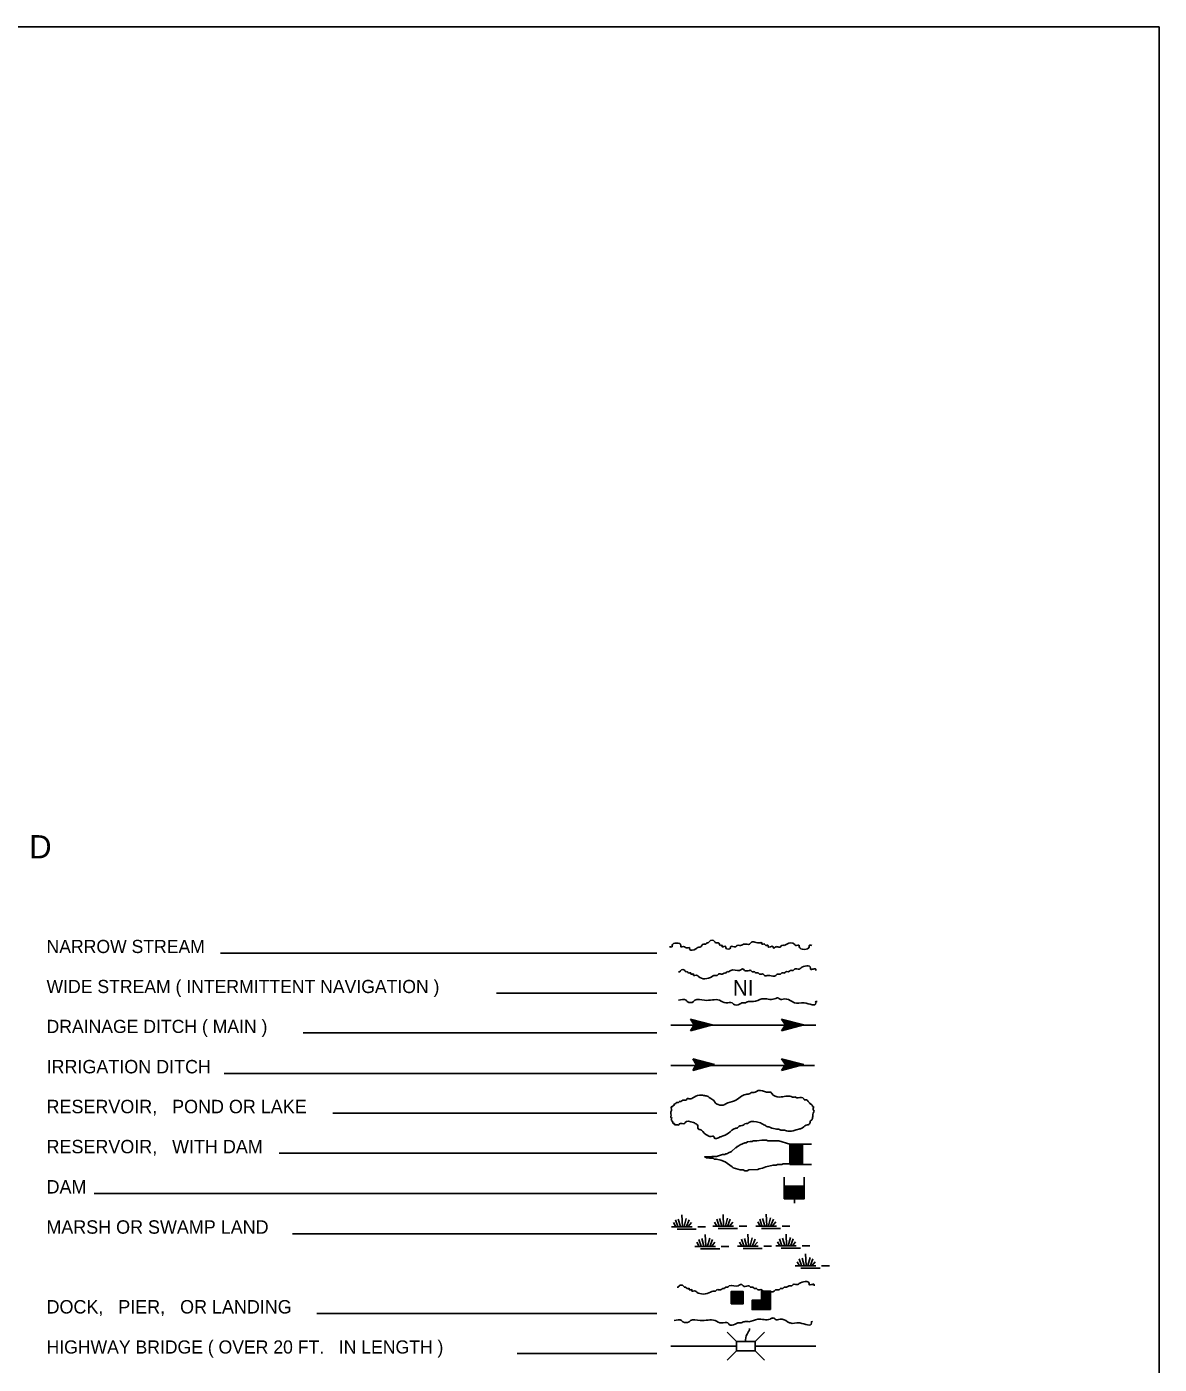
# Model space of a CAD drawing. Extents: x 977234 to 1332958, y 16144430 to 16520667.
# Drawn here: x 1293727 to 1330318, y 16276348 to 16319550 of the extents above; entities that cross this region are included whole.
import ezdxf

# ---------------------------------------------------------------- set-up
doc = ezdxf.new("R2010")
doc.units = 0
doc.layers.add('L12', color=7, linetype='Continuous')
doc.layers.add('L23', color=7, linetype='Continuous')

msp = doc.modelspace()

# ---------------------------------------------------------------- linework, layer by layer
at = {"layer": 'L12'}
for p, q in [((1314541, 16276931), (1316659, 16276931)), ((1317261, 16276931), (1319219, 16276931))]:
    msp.add_line(p, q, dxfattribs=at)
at = {"layer": 'L23'}
for p, q in [((1065830, 16319550), (1330318, 16319550)), ((1330318, 16319550), (1330318, 16150588)), ((1299985, 16289630), (1314087, 16289630)), ((1308902, 16288337), (1314087, 16288337)), ((1314541, 16287296), (1319219, 16287296)), ((1315882, 16287312), (1315175, 16287497)), ((1315175, 16287497), (1315291, 16287312)), ((1315882, 16287312), (1315175, 16287122)), ((1315175, 16287122), (1315291, 16287312)), ((1315777, 16287296), (1315217, 16287154)), ((1315803, 16287323), (1315228, 16287465)), ((1315703, 16287307), (1315228, 16287170)), ((1315724, 16287323), (1315233, 16287444)), ((1315618, 16287296), (1315244, 16287212)), ((1315634, 16287323), (1315270, 16287413)), ((1315545, 16287307), (1315270, 16287249)), ((1315418, 16287296), (1315275, 16287265)), ((1315545, 16287328), (1315286, 16287370)), ((1315882, 16287312), (1315291, 16287312)), ((1315434, 16287323), (1315302, 16287344)), ((1315344, 16287323), (1315302, 16287328)), ((1315376, 16287296), (1315302, 16287296)), ((1315566, 16287312), (1315376, 16287312)), ((1315502, 16287312), (1315376, 16287312)), ((1318829, 16287312), (1318116, 16287497)), ((1318116, 16287497), (1318237, 16287312)), ((1318829, 16287312), (1318116, 16287122)), ((1318116, 16287122), (1318237, 16287312)), ((1318718, 16287296), (1318158, 16287154)), ((1318744, 16287323), (1318169, 16287465)), ((1318644, 16287307), (1318169, 16287170)), ((1318670, 16287323), (1318174, 16287444)), ((1318559, 16287296), (1318184, 16287212)), ((1318575, 16287323), (1318211, 16287413)), ((1318485, 16287307), (1318211, 16287249)), ((1318359, 16287296), (1318216, 16287265)), ((1318485, 16287328), (1318227, 16287370)), ((1318829, 16287312), (1318237, 16287312)), ((1318375, 16287323), (1318243, 16287344)), ((1318285, 16287323), (1318243, 16287328)), ((1318316, 16287296), (1318243, 16287296)), ((1318512, 16287312), (1318316, 16287312)), ((1318443, 16287312), (1318316, 16287312)), ((1302661, 16287048), (1314087, 16287048)), ((1314541, 16286003), (1319177, 16286003)), ((1315951, 16286029), (1315244, 16286214)), ((1315244, 16286214), (1315360, 16286029)), ((1315951, 16286029), (1315244, 16285839)), ((1315244, 16285839), (1315360, 16286029)), ((1315845, 16286013), (1315286, 16285871)), ((1315867, 16286040), (1315291, 16286182)), ((1315766, 16286024), (1315291, 16285887)), ((1315793, 16286040), (1315302, 16286161)), ((1315687, 16286013), (1315312, 16285929)), ((1315703, 16286040), (1315333, 16286129)), ((1315608, 16286024), (1315333, 16285960)), ((1315486, 16286013), (1315344, 16285982)), ((1315608, 16286045), (1315349, 16286087)), ((1315951, 16286029), (1315360, 16286029)), ((1315502, 16286040), (1315370, 16286061)), ((1315407, 16286040), (1315370, 16286045)), ((1315444, 16286013), (1315370, 16286013)), ((1315634, 16286029), (1315444, 16286029)), ((1315566, 16286029), (1315444, 16286029)), ((1318829, 16286029), (1318116, 16286214)), ((1318116, 16286214), (1318237, 16286029)), ((1318829, 16286029), (1318116, 16285839)), ((1318116, 16285839), (1318237, 16286029)), ((1318718, 16286013), (1318158, 16285871)), ((1318744, 16286040), (1318169, 16286182)), ((1318644, 16286024), (1318169, 16285887)), ((1318670, 16286040), (1318174, 16286161)), ((1318559, 16286013), (1318184, 16285929)), ((1318575, 16286040), (1318211, 16286129)), ((1318485, 16286024), (1318211, 16285960)), ((1318359, 16286013), (1318216, 16285982)), ((1318485, 16286045), (1318227, 16286087)), ((1318829, 16286029), (1318237, 16286029)), ((1318375, 16286040), (1318243, 16286061)), ((1318285, 16286040), (1318243, 16286045)), ((1318316, 16286013), (1318243, 16286013)), ((1318512, 16286029), (1318316, 16286029)), ((1318443, 16286029), (1318316, 16286029)), ((1300101, 16285744), (1314087, 16285744)), ((1303612, 16284456), (1314087, 16284456)), ((1318385, 16283452), (1319077, 16283452)), ((1318385, 16283452), (1318786, 16283056)), ((1318385, 16283421), (1318786, 16283019)), ((1318385, 16283389), (1318786, 16282988)), ((1318385, 16283347), (1318786, 16282945)), ((1318417, 16283452), (1318786, 16283088)), ((1318454, 16283452), (1318786, 16283130)), ((1318491, 16283452), (1318786, 16283172)), ((1318528, 16283452), (1318786, 16283204)), ((1318559, 16283452), (1318786, 16283236)), ((1318602, 16283452), (1318786, 16283273)), ((1318644, 16283452), (1318786, 16283315)), ((1318676, 16283452), (1318786, 16283347)), ((1318707, 16283452), (1318786, 16283378)), ((1318744, 16283452), (1318786, 16283415)), ((1301885, 16283162), (1314087, 16283162)), ((1318385, 16283315), (1318786, 16282914)), ((1318385, 16283278), (1318786, 16282882)), ((1318385, 16283246), (1318786, 16282845)), ((1318385, 16283204), (1318786, 16282803)), ((1318385, 16283172), (1318749, 16282803)), ((1318385, 16283135), (1318718, 16282803)), ((1318385, 16283099), (1318686, 16282803)), ((1318385, 16283056), (1318644, 16282803)), ((1318385, 16283019), (1318612, 16282803)), ((1318385, 16282988), (1318570, 16282803)), ((1318385, 16282956), (1318533, 16282803)), ((1318385, 16282914), (1318491, 16282803)), ((1318385, 16282882), (1318459, 16282803)), ((1318385, 16282845), (1318427, 16282803)), ((1318385, 16282813), (1318390, 16282803)), ((1318786, 16282803), (1319077, 16282803)), ((1318195, 16281694), (1318195, 16282386)), ((1318195, 16281694), (1318591, 16282095)), ((1318195, 16281731), (1318559, 16282095)), ((1318195, 16281763), (1318517, 16282095)), ((1318195, 16281805), (1318475, 16282095)), ((1318195, 16281837), (1318443, 16282095)), ((1318195, 16281873), (1318412, 16282095)), ((1318195, 16281910), (1318375, 16282095)), ((1318195, 16281953), (1318332, 16282095)), ((1318195, 16281990), (1318301, 16282095)), ((1318195, 16282021), (1318269, 16282095)), ((1318195, 16282053), (1318237, 16282095)), ((1318227, 16281694), (1318628, 16282095)), ((1318258, 16281694), (1318660, 16282095)), ((1318301, 16281694), (1318702, 16282095)), ((1318332, 16281694), (1318734, 16282095)), ((1318369, 16281694), (1318771, 16282095)), ((1318401, 16281694), (1318802, 16282095)), ((1318443, 16281694), (1318845, 16282095)), ((1318475, 16281694), (1318845, 16282064)), ((1318512, 16281694), (1318845, 16282032)), ((1318845, 16282095), (1318844, 16282386)), ((1295903, 16281863), (1314087, 16281863)), ((1318533, 16281546), (1318533, 16281694)), ((1318549, 16281694), (1318845, 16281995)), ((1318591, 16281694), (1318845, 16281953)), ((1318628, 16281694), (1318845, 16281921)), ((1318660, 16281694), (1318845, 16281879)), ((1318691, 16281694), (1318845, 16281847)), ((1318734, 16281694), (1318845, 16281805)), ((1318771, 16281694), (1318845, 16281773)), ((1318802, 16281694), (1318845, 16281736)), ((1318834, 16281694), (1318845, 16281705)), ((1314911, 16280796), (1314895, 16281171)), ((1316241, 16280812), (1316226, 16281187)), ((1317635, 16280823), (1317620, 16281198)), ((1314557, 16280786), (1315228, 16280786)), ((1314694, 16280786), (1314621, 16280923)), ((1314758, 16280796), (1314684, 16281013)), ((1314853, 16280796), (1314779, 16281039)), ((1314969, 16280796), (1315032, 16281055)), ((1315032, 16280780), (1315127, 16281013)), ((1315101, 16280796), (1315201, 16280923)), ((1315407, 16280786), (1315661, 16280786)), ((1315893, 16280807), (1316558, 16280807)), ((1316025, 16280807), (1315951, 16280939)), ((1316094, 16280812), (1316020, 16281029)), ((1316067, 16280728), (1316696, 16280728)), ((1316183, 16280812), (1316109, 16281055)), ((1316300, 16280812), (1316368, 16281071)), ((1316368, 16280796), (1316458, 16281029)), ((1316437, 16280812), (1316537, 16280939)), ((1316743, 16280807), (1316991, 16280807)), ((1317287, 16280812), (1317952, 16280812)), ((1317419, 16280812), (1317345, 16280944)), ((1317482, 16280823), (1317408, 16281039)), ((1317461, 16280738), (1318084, 16280738)), ((1317577, 16280823), (1317503, 16281060)), ((1317693, 16280823), (1317762, 16281081)), ((1317762, 16280807), (1317852, 16281039)), ((1317825, 16280823), (1317926, 16280944)), ((1318137, 16280812), (1318385, 16280812)), ((1302318, 16280564), (1314087, 16280564)), ((1314737, 16280712), (1315360, 16280712)), ((1315518, 16280163), (1315444, 16280379)), ((1315608, 16280163), (1315534, 16280406)), ((1315666, 16280163), (1315650, 16280538)), ((1315724, 16280163), (1315793, 16280421)), ((1315793, 16280147), (1315882, 16280379)), ((1316828, 16280163), (1316754, 16280295)), ((1316891, 16280173), (1316817, 16280390)), ((1316986, 16280173), (1316912, 16280411)), ((1317044, 16280173), (1317028, 16280548)), ((1317102, 16280173), (1317165, 16280432)), ((1317165, 16280152), (1317261, 16280390)), ((1317234, 16280173), (1317334, 16280295)), ((1318058, 16280173), (1317984, 16280305)), ((1318126, 16280178), (1318052, 16280395)), ((1318216, 16280178), (1318142, 16280421)), ((1318274, 16280178), (1318258, 16280553)), ((1318332, 16280178), (1318401, 16280437)), ((1318401, 16280163), (1318491, 16280395)), ((1318470, 16280178), (1318570, 16280305)), ((1315317, 16280152), (1315983, 16280152)), ((1315449, 16280152), (1315376, 16280289)), ((1315492, 16280078), (1316120, 16280078)), ((1315861, 16280163), (1315962, 16280289)), ((1316168, 16280152), (1316416, 16280152)), ((1316696, 16280163), (1317361, 16280163)), ((1316870, 16280089), (1317493, 16280089)), ((1317546, 16280163), (1317794, 16280163)), ((1317926, 16280173), (1318591, 16280173)), ((1318100, 16280094), (1318728, 16280094)), ((1318776, 16280173), (1319024, 16280173)), ((1318908, 16279540), (1318892, 16279914)), ((1318559, 16279529), (1319225, 16279529)), ((1318691, 16279529), (1318617, 16279661)), ((1318760, 16279540), (1318686, 16279756)), ((1318734, 16279455), (1319362, 16279455)), ((1318850, 16279540), (1318776, 16279777)), ((1318966, 16279540), (1319035, 16279798)), ((1319035, 16279518), (1319124, 16279756)), ((1319103, 16279540), (1319204, 16279661)), ((1319409, 16279529), (1319658, 16279529)), ((1316484, 16278304), (1316875, 16278695)), ((1316484, 16278652), (1316527, 16278695)), ((1316484, 16278621), (1316558, 16278695)), ((1316484, 16278589), (1316595, 16278695)), ((1316484, 16278563), (1316627, 16278695)), ((1316484, 16278515), (1316669, 16278695)), ((1316484, 16278478), (1316701, 16278695)), ((1316484, 16278447), (1316733, 16278695)), ((1316484, 16278415), (1316769, 16278695)), ((1316484, 16278373), (1316812, 16278695)), ((1316484, 16278336), (1316843, 16278695)), ((1316516, 16278304), (1316875, 16278663)), ((1316553, 16278304), (1316875, 16278631)), ((1316595, 16278304), (1316875, 16278589)), ((1317762, 16278394), (1317461, 16278695)), ((1317762, 16278362), (1317461, 16278663)), ((1317762, 16278320), (1317461, 16278621)), ((1317762, 16278288), (1317461, 16278589)), ((1317762, 16278431), (1317477, 16278711)), ((1317762, 16278462), (1317509, 16278711)), ((1317752, 16278515), (1317551, 16278711)), ((1317762, 16278536), (1317583, 16278711)), ((1317762, 16278573), (1317620, 16278711)), ((1317762, 16278605), (1317651, 16278711)), ((1317762, 16278647), (1317693, 16278711)), ((1317762, 16278679), (1317725, 16278711)), ((1316627, 16278304), (1316875, 16278552)), ((1316659, 16278304), (1316875, 16278520)), ((1316696, 16278304), (1316875, 16278489)), ((1316743, 16278304), (1316875, 16278447)), ((1316769, 16278304), (1316875, 16278415)), ((1316801, 16278304), (1316875, 16278378)), ((1316833, 16278304), (1316875, 16278346)), ((1317445, 16278114), (1317160, 16278394)), ((1317403, 16278114), (1317160, 16278362)), ((1317366, 16278114), (1317160, 16278320)), ((1317334, 16278103), (1317160, 16278288)), ((1317303, 16278114), (1317160, 16278256)), ((1317266, 16278114), (1317160, 16278219)), ((1317218, 16278114), (1317160, 16278177)), ((1317192, 16278103), (1317160, 16278146)), ((1317477, 16278114), (1317176, 16278415)), ((1317509, 16278114), (1317208, 16278415)), ((1317546, 16278114), (1317250, 16278415)), ((1317583, 16278114), (1317287, 16278415)), ((1317620, 16278114), (1317319, 16278415)), ((1317651, 16278114), (1317350, 16278415)), ((1317693, 16278114), (1317393, 16278415)), ((1317725, 16278114), (1317424, 16278415)), ((1317762, 16278256), (1317461, 16278552)), ((1317762, 16278219), (1317461, 16278520)), ((1317762, 16278177), (1317461, 16278478)), ((1317762, 16278146), (1317461, 16278447)), ((1317762, 16278114), (1317461, 16278415)), ((1303100, 16277987), (1314087, 16277987)), ((1316659, 16277079), (1316358, 16277380)), ((1317261, 16277079), (1317561, 16277380)), ((1316659, 16277079), (1316659, 16276778)), ((1316659, 16277079), (1317261, 16277079)), ((1317261, 16277079), (1317261, 16276778)), ((1309568, 16276693), (1314087, 16276693)), ((1316659, 16276778), (1316358, 16276477)), ((1316659, 16276778), (1317261, 16276778)), ((1317261, 16276778), (1317561, 16276477))]:
    msp.add_line(p, q, dxfattribs=at)
for points in [[(1318385, 16283452), (1318026, 16283563), (1317667, 16283563), (1317625, 16283590), (1317482, 16283590), (1317319, 16283563), (1317202, 16283563), (1317160, 16283547), (1317102, 16283547), (1317018, 16283532), (1316975, 16283505), (1316933, 16283505), (1316775, 16283431), (1316717, 16283389), (1316696, 16283389), (1316659, 16283347), (1316632, 16283347), (1316495, 16283220), (1316379, 16283162), (1316352, 16283146), (1316310, 16283146), (1316278, 16283120), (1316210, 16283120), (1316009, 16283062), (1315867, 16283062), (1315851, 16283046), (1315766, 16283046), (1315629, 16283046), (1315650, 16283046), (1315687, 16283019), (1315766, 16283019), (1315793, 16283003), (1315909, 16283003), (1315935, 16282977), (1315967, 16282977), (1316009, 16282977), (1316152, 16282945), (1316294, 16282882), (1316516, 16282724), (1316553, 16282697), (1316775, 16282623), (1316875, 16282623), (1316933, 16282597), (1317002, 16282597), (1317060, 16282623), (1317345, 16282639), (1317387, 16282660), (1317503, 16282681), (1317604, 16282724), (1317841, 16282782), (1317942, 16282782), (1317984, 16282803), (1318126, 16282803), (1318169, 16282819), (1318390, 16282819)], [(1318385, 16283452), (1318385, 16282813)], [(1318385, 16282813), (1318385, 16282803), (1318786, 16282803), (1318786, 16283452)], [(1318834, 16281694), (1318845, 16281694), (1318845, 16282095), (1318195, 16282095)], [(1318195, 16281694), (1318834, 16281694)]]:
    msp.add_lwpolyline(points, dxfattribs=at)
for points in [[(1316484, 16278304), (1316484, 16278695), (1316875, 16278695), (1316875, 16278304)], [(1317762, 16278415), (1317461, 16278415), (1317461, 16278711), (1317762, 16278711)], [(1317461, 16278114), (1317160, 16278114), (1317160, 16278415), (1317461, 16278415)], [(1317762, 16278114), (1317461, 16278114), (1317461, 16278415), (1317762, 16278415)]]:
    msp.add_lwpolyline(points, close=True, dxfattribs=at)
for points in [[(1314494, 16289836), (1314578, 16289836), (1314578, 16289878), (1314858, 16289878), (1314858, 16289836), (1314974, 16289836), (1315017, 16289799), (1315143, 16289799), (1315143, 16289762), (1315344, 16289762), (1315386, 16289799), (1315502, 16289836), (1315587, 16289921), (1315629, 16289921), (1315666, 16289921), (1315703, 16289963), (1315745, 16289963), (1315782, 16290005), (1315951, 16290005), (1315983, 16289963), (1316067, 16289963), (1316152, 16289878), (1316194, 16289878), (1316194, 16289836), (1316226, 16289836), (1316310, 16289836), (1316310, 16289799), (1316469, 16289799), (1316469, 16289836), (1316632, 16289836), (1316674, 16289878), (1316754, 16289878), (1316791, 16289878), (1316917, 16289921), (1317076, 16289921), (1317118, 16289963), (1317435, 16289963), (1317477, 16289963), (1317477, 16289921), (1317561, 16289921), (1317604, 16289878), (1317678, 16289878), (1317678, 16289836), (1317841, 16289836), (1317841, 16289799), (1317884, 16289799), (1317926, 16289836), (1317957, 16289836), (1318084, 16289836), (1318126, 16289878), (1318200, 16289878), (1318285, 16289921), (1318528, 16289921), (1318570, 16289878), (1318686, 16289878), (1318686, 16289836), (1319008, 16289836), (1319008, 16289878), (1319093, 16289878)], [(1314784, 16289028), (1314826, 16289028), (1314858, 16289071), (1314985, 16289071), (1315027, 16289028), (1315069, 16289028), (1315101, 16288986), (1315185, 16288986), (1315185, 16288949), (1315270, 16288949), (1315270, 16288907), (1315312, 16288907), (1315386, 16288907), (1315428, 16288870), (1315867, 16288870), (1315951, 16288907), (1316036, 16288907), (1316078, 16288949), (1316194, 16288949), (1316278, 16288986), (1316321, 16288986), (1316352, 16289028), (1316395, 16289028), (1316474, 16289071), (1316759, 16289071), (1316833, 16289113), (1316875, 16289113), (1316917, 16289071), (1317076, 16289071), (1317118, 16289071), (1317160, 16289028), (1317245, 16289028), (1317287, 16288986), (1317361, 16288986), (1317403, 16288949), (1317525, 16288949), (1317561, 16288907), (1317683, 16288907), (1317725, 16288907), (1317926, 16288907), (1317968, 16288949), (1318084, 16288949), (1318126, 16288986), (1318211, 16288986), (1318253, 16289028), (1318327, 16289028), (1318412, 16289071), (1318454, 16289071), (1318491, 16289071), (1318533, 16289113), (1318691, 16289113), (1318734, 16289145), (1319050, 16289145), (1319050, 16289113), (1319135, 16289113), (1319219, 16289113), (1319219, 16289071)], [(1314784, 16288104), (1315027, 16288104), (1315069, 16288062), (1315270, 16288062), (1315312, 16288104), (1315629, 16288104), (1316109, 16288104), (1316321, 16288020), (1316516, 16288020), (1316558, 16287978), (1316759, 16287978), (1316833, 16288020), (1316917, 16288020), (1317044, 16288062), (1317202, 16288062), (1317482, 16288147), (1317884, 16288147), (1317968, 16288178), (1318010, 16288178), (1318052, 16288147), (1318211, 16288147), (1318454, 16288062), (1318533, 16288020), (1318850, 16288020), (1319219, 16288020), (1319219, 16288062), (1319262, 16288062)], [(1315270, 16284155), (1315328, 16284128), (1315407, 16284054), (1315407, 16283986), (1315444, 16283928), (1315471, 16283928), (1315666, 16283769), (1315708, 16283748), (1315793, 16283706), (1315935, 16283690), (1315935, 16283669), (1316136, 16283690), (1316178, 16283706), (1316395, 16283811), (1316632, 16283970), (1316696, 16283986), (1316733, 16284028), (1316875, 16284070), (1316933, 16284112), (1317018, 16284128), (1317060, 16284155), (1317387, 16284155), (1317546, 16284086), (1317641, 16284028), (1317699, 16284012), (1317910, 16283949), (1318052, 16283928), (1318084, 16283912), (1318211, 16283912), (1318269, 16283891), (1318491, 16283891), (1318549, 16283912), (1318633, 16283928), (1318707, 16283949), (1318792, 16283986), (1318950, 16284086), (1318976, 16284086), (1319035, 16284155), (1319050, 16284213), (1319077, 16284229), (1319119, 16284313), (1319135, 16284456), (1319161, 16284540), (1319135, 16284572), (1319135, 16284677), (1319119, 16284677), (1319119, 16284698), (1319077, 16284735), (1319050, 16284757), (1318976, 16284836), (1318892, 16284894), (1318850, 16284894), (1318834, 16284920), (1318649, 16284957), (1318612, 16284957), (1318570, 16284978), (1318470, 16284978), (1318427, 16284994), (1318052, 16284978), (1317799, 16285094), (1317783, 16285121), (1317725, 16285137), (1317625, 16285137), (1317561, 16285163), (1317303, 16285163), (1317261, 16285137), (1317176, 16285121), (1317144, 16285121), (1317102, 16285094), (1316960, 16285063), (1316775, 16284978), (1316595, 16284857), (1316310, 16284757), (1316278, 16284735), (1316067, 16284735), (1315967, 16284799), (1315951, 16284836), (1315893, 16284894), (1315824, 16284936), (1315793, 16284957), (1315766, 16284978), (1315650, 16285021), (1315529, 16285036), (1315286, 16284978), (1315143, 16284920), (1315059, 16284920), (1315043, 16284894), (1314927, 16284878), (1314858, 16284836), (1314816, 16284836), (1314800, 16284815), (1314758, 16284799), (1314716, 16284799), (1314684, 16284757), (1314657, 16284757), (1314642, 16284714), (1314599, 16284698)], [(1314599, 16284698), (1314599, 16284677), (1314578, 16284677), (1314557, 16284540), (1314541, 16284498), (1314541, 16284355), (1314541, 16284313), (1314557, 16284313), (1314557, 16284229), (1314578, 16284213), (1314578, 16284186), (1314599, 16284186), (1314599, 16284155), (1314621, 16284128), (1314642, 16284128), (1314657, 16284112), (1314657, 16284086), (1314684, 16284086), (1314800, 16284086), (1314816, 16284112), (1314985, 16284128), (1315001, 16284155), (1315270, 16284155)], [(1314737, 16278837), (1314779, 16278837), (1314811, 16278880), (1314937, 16278880), (1314974, 16278837), (1315017, 16278837), (1315053, 16278795), (1315133, 16278795), (1315133, 16278753), (1315217, 16278753), (1315217, 16278711), (1315259, 16278711), (1315333, 16278711), (1315376, 16278679), (1315819, 16278679), (1315904, 16278711), (1315983, 16278711), (1316025, 16278753), (1316141, 16278753), (1316226, 16278795), (1316268, 16278795), (1316300, 16278837), (1316342, 16278837), (1316426, 16278880), (1316711, 16278880), (1316785, 16278922), (1316828, 16278922), (1316870, 16278880), (1317028, 16278880), (1317070, 16278880), (1317107, 16278837), (1317192, 16278837), (1317234, 16278795), (1317308, 16278795), (1317350, 16278753), (1317477, 16278753), (1317509, 16278711), (1317635, 16278711), (1317678, 16278711), (1317878, 16278711), (1317921, 16278753), (1318037, 16278753), (1318079, 16278795), (1318158, 16278795), (1318200, 16278837), (1318274, 16278837), (1318359, 16278880), (1318401, 16278880), (1318443, 16278880), (1318485, 16278922), (1318644, 16278922), (1318686, 16278953), (1319003, 16278953), (1319003, 16278922), (1319082, 16278922), (1319167, 16278922), (1319167, 16278880)], [(1314642, 16277760), (1314885, 16277760), (1314927, 16277723), (1315127, 16277723), (1315170, 16277760), (1315486, 16277760), (1315967, 16277760), (1316178, 16277681), (1316379, 16277681), (1316416, 16277639), (1316616, 16277639), (1316696, 16277681), (1316775, 16277681), (1316901, 16277723), (1317060, 16277723), (1317345, 16277802), (1317741, 16277802), (1317825, 16277839), (1317868, 16277839), (1317910, 16277802), (1318068, 16277802), (1318311, 16277723), (1318390, 16277681), (1318707, 16277681), (1319077, 16277681), (1319077, 16277723), (1319119, 16277723)], [(1316949, 16277089), (1316949, 16277137), (1317033, 16277380), (1317076, 16277464), (1317076, 16277507)]]:
    msp.add_spline(points, degree=3, dxfattribs=at)

# ---------------------------------------------------------------- texts
for s, height, p in [('L  E  G  E  N  D', 749.98, (1287619, 16292688)), ('NARROW STREAM', 425.01, (1294367, 16289630)), ('WIDE STREAM ( INTERMITTENT NAVIGATION )', 425.01, (1294367, 16288337)), ('NI', 500, (1316542, 16288257)), ('DRAINAGE DITCH ( MAIN )', 425.01, (1294367, 16287048)), ('IRRIGATION DITCH', 433.31, (1294367, 16285744)), ('RESERVOIR,   POND OR LAKE', 433.31, (1294367, 16284456)), ('RESERVOIR,   WITH DAM', 433.31, (1294367, 16283162)), ('DAM', 433.3, (1294367, 16281863)), ('MARSH OR SWAMP LAND', 433.31, (1294361, 16280564)), ('DOCK,   PIER,   OR LANDING', 433.31, (1294367, 16277987)), ('HIGHWAY BRIDGE ( OVER 20 FT.   IN LENGTH )', 425.01, (1294367, 16276693))]:
    msp.add_text(s, height=height, dxfattribs=at).set_placement(p)

doc.saveas('drawing.dxf')
